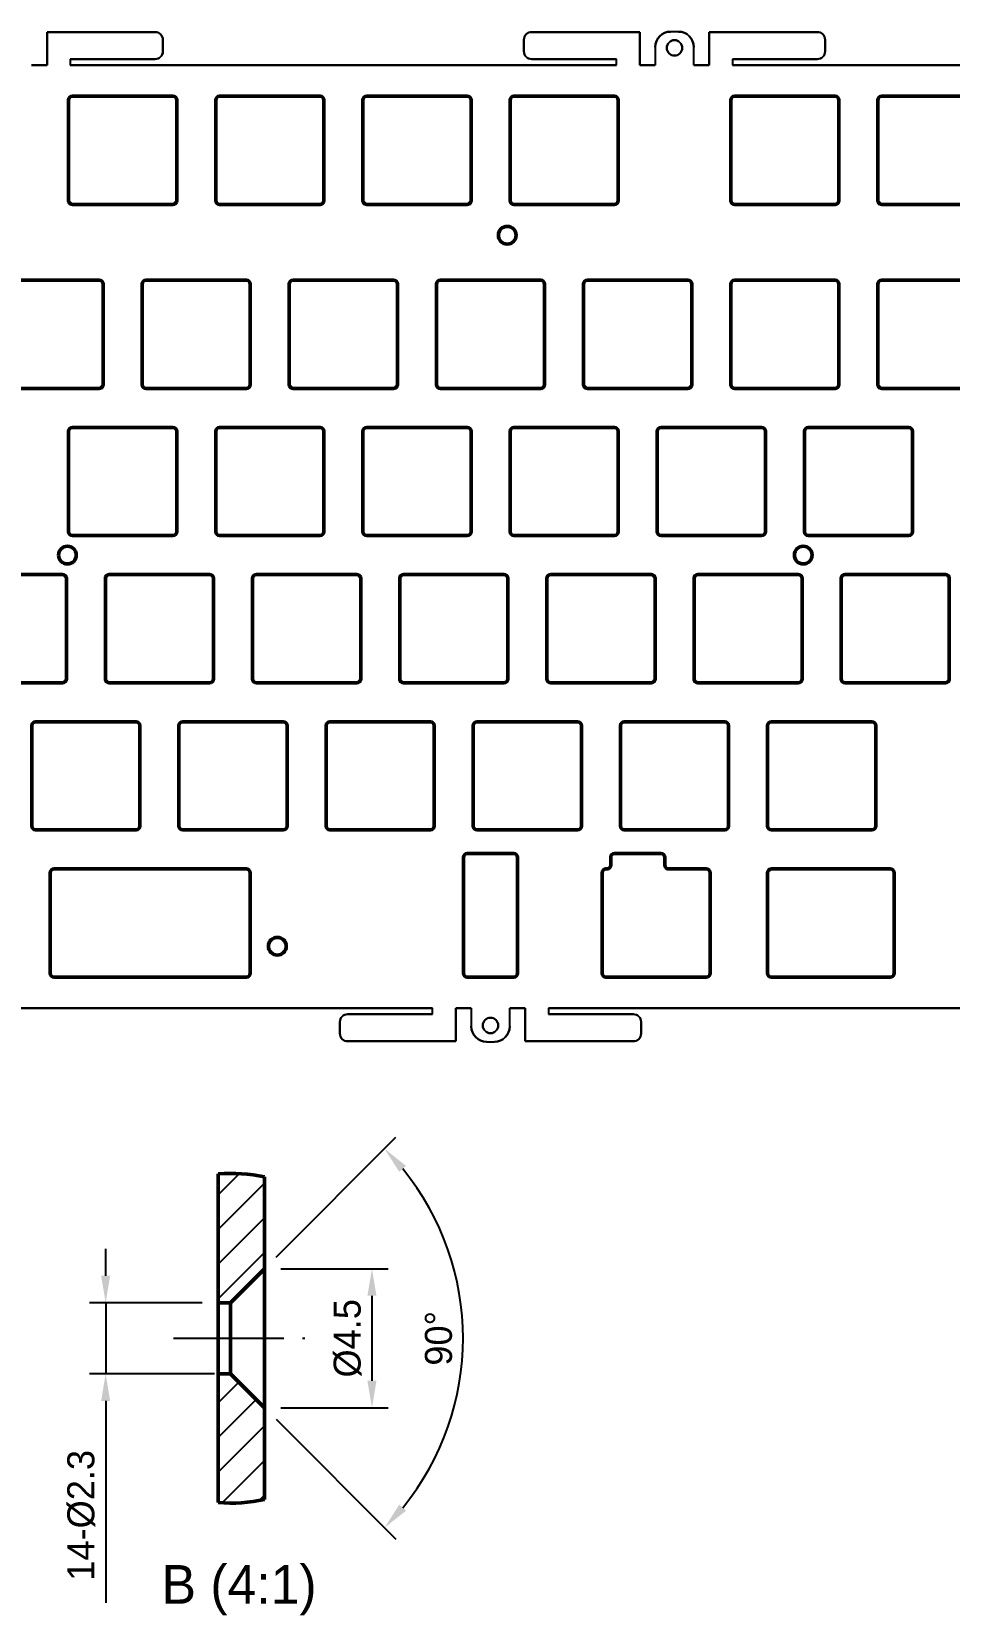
# Model space of a CAD drawing. Header units: centimetres. Extents: x -54 to 349, y -91 to 131.
# Drawn here: x 121.6 to 240.4, y -91.1 to 113.9 of the extents above; entities that cross this region are included whole.
import ezdxf

# ---------------------------------------------------------------- set-up
doc = ezdxf.new("R2010")
doc.units = ezdxf.units.CM
doc.header["$MEASUREMENT"] = 0
doc.linetypes.add('CENTER2', pattern=[28.575, 19.05, -3.175, 3.175, -3.175])
for name, color, linetype, lineweight in [('FD_Dimensions', 7, 'Continuous', 25), ('Hatching', 7, 'Continuous', 25), ('Smart Centers', 7, 'CENTER2', 25), ('View Labels', 7, 'Continuous', 25), ('Visible', 7, 'Continuous', 50)]:
    doc.layers.add(name, color=color, linetype=linetype, lineweight=lineweight)
doc.dimstyles.new('Dim-ISO-25', dxfattribs={"dimtxt": 3.5, "dimasz": 3.5, "dimexe": 2.1, "dimexo": 2.1, "dimgap": 1.4, "dimtad": 1, "dimdsep": 46, "dimtxsty": 'Standard', "dimcen": 0, "dimazin": 2, "dimtp": 0.1, "dimtm": 0.1, "dimtfac": 0.714286, "dimtmove": 0, "dimatfit": 3, "dimfxl": 1, "dimarcsym": 0})

# ---------------------------------------------------------------- blocks, each defined once
blk = doc.blocks.new('*U1')
at = {"layer": 'Smart Centers', "color": 0, "ltscale": 0.75, "transparency": 16777216}
blk.add_line((-9.58, 0), (7.43, 0), dxfattribs=at)
blk = doc.blocks.new('*D5')
at = {"layer": 'Defpoints', "color": 0, "transparency": 16777216}
for p in [(151.75, -46.2), (147.35, -50.6), (147.35, -59.8), (151.75, -64.2), (176.25, -64.17)]:
    blk.add_point(p, dxfattribs=at)
at = {"layer": 'FD_Dimensions', "color": 0, "lineweight": -2, "transparency": 16777216}
for p, q in [((153.23, -44.71), (168.76, -29.18)), ((153.23, -65.68), (168.76, -81.21))]:
    blk.add_line(p, q, dxfattribs=at)
blk.add_arc((142.75, -55.2), 34.69, 320.784, 39.216, dxfattribs=at)
at = {"layer": 'FD_Dimensions', "color": 0, "transparency": 16777216}
for points in [[(169.19, -33.66), (170.05, -32.88), (167.27, -30.67)], [(170.05, -77.52), (169.19, -76.73), (167.27, -79.72)]]:
    blk.add_solid(points, dxfattribs=at)
at = {"layer": 'FD_Dimensions', "color": 0, "transparency": 16777216, "insert": (174.28, -55.2), "char_height": 3.5, "attachment_point": 5, "rotation": 90}
blk.add_mtext('90°', dxfattribs=at)
blk = doc.blocks.new('*D6')
at = {"layer": 'Defpoints', "color": 0, "transparency": 16777216}
for p in [(145.75, -50.6), (131.18, -59.8), (147.35, -59.8)]:
    blk.add_point(p, dxfattribs=at)
at = {"layer": 'FD_Dimensions', "color": 0, "lineweight": -2, "transparency": 16777216}
for p, q in [((131.18, -47.1), (131.18, -43.6)), ((143.65, -50.6), (129.08, -50.6)), ((131.18, -50.6), (131.18, -59.8)), ((145.25, -59.8), (129.08, -59.8)), ((131.18, -63.3), (131.18, -89.43))]:
    blk.add_line(p, q, dxfattribs=at)
at = {"layer": 'FD_Dimensions', "color": 0, "transparency": 16777216}
for points in [[(130.59, -47.1), (131.76, -47.1), (131.18, -50.6)], [(130.59, -63.3), (131.76, -63.3), (131.18, -59.8)]]:
    blk.add_solid(points, dxfattribs=at)
at = {"layer": 'FD_Dimensions', "color": 0, "transparency": 16777216, "insert": (128.03, -78.11), "char_height": 3.5, "attachment_point": 5, "rotation": 90}
blk.add_mtext('14-%%C2.3', dxfattribs=at)
blk = doc.blocks.new('*D7')
at = {"layer": 'Defpoints', "color": 0, "transparency": 16777216}
for p in [(151.75, -46.2), (151.75, -64.2), (165.65, -64.2)]:
    blk.add_point(p, dxfattribs=at)
at = {"layer": 'FD_Dimensions', "color": 0, "lineweight": -2, "transparency": 16777216}
for p, q in [((153.85, -46.2), (167.75, -46.2)), ((165.65, -49.7), (165.65, -60.7)), ((153.85, -64.2), (167.75, -64.2))]:
    blk.add_line(p, q, dxfattribs=at)
at = {"layer": 'FD_Dimensions', "color": 0, "transparency": 16777216}
for points in [[(165.06, -49.7), (166.23, -49.7), (165.65, -46.2)], [(165.06, -60.7), (166.23, -60.7), (165.65, -64.2)]]:
    blk.add_solid(points, dxfattribs=at)
at = {"layer": 'FD_Dimensions', "color": 0, "transparency": 16777216, "insert": (162.5, -55.2), "char_height": 3.5, "attachment_point": 5, "rotation": 90}
blk.add_mtext('%%C4.5', dxfattribs=at)

msp = doc.modelspace()

# ---------------------------------------------------------------- hatches: boundary and pattern name
at = {"layer": 'Hatching'}
h = msp.add_hatch(dxfattribs=at)
h.set_pattern_fill('ANSI31', color=256, style=0)
h.set_pattern_definition([(45, (-97.881, -118.6036), (-2.245064, 2.245064), [])])
edge = h.paths.add_edge_path(flags=0)
edge.add_ellipse((147.348, -55.196), major_axis=(1.6, -21.271), ratio=1, start_angle=163.7944, end_angle=180)
edge.add_line((145.748, -33.925), (145.748, -50.596))
edge.add_line((145.748, -50.596), (147.348, -50.596))
edge.add_line((147.348, -50.596), (151.748, -46.196))
edge.add_line((151.748, -46.196), (151.748, -34.324))
edge = h.paths.add_edge_path(flags=0)
edge.add_ellipse((147.348, -55.196), major_axis=(-4.4, 20.872), ratio=1, start_angle=163.7944, end_angle=180)
edge.add_line((151.748, -76.069), (151.748, -64.196))
edge.add_line((151.748, -64.196), (147.348, -59.796))
edge.add_line((147.348, -59.796), (145.748, -59.796))
edge.add_line((145.748, -59.796), (145.748, -76.467))

# ---------------------------------------------------------------- linework, layer by layer
at = {"extrusion": (-1.2583e-16, -1.45717e-15, -1)}
for p, q in [((123.588, 109.551, -12.93), (123.588, 113.851, -12.93)), ((123.588, 113.851, -12.93), (137.588, 113.851, -12.93)), ((138.588, 112.851, -12.93), (138.588, 111.351, -12.93)), ((185.313, 111.351, -12.93), (185.313, 112.851, -12.93)), ((186.313, 113.851, -12.93), (200.313, 113.851, -12.93)), ((200.313, 113.851, -12.93), (200.313, 109.551, -12.93)), ((205.313, 113.901, -12.93), (204.313, 113.901, -12.93)), ((209.313, 109.551, -12.93), (209.313, 113.851, -12.93)), ((209.313, 113.851, -12.93), (223.313, 113.851, -12.93)), ((224.313, 112.851, -12.93), (224.313, 111.351, -12.93)), ((202.313, 111.901, -12.93), (202.313, 109.551, -12.93)), ((207.313, 109.551, -12.93), (207.313, 111.901, -12.93)), ((123.588, 109.551, -12.93), (121.588, 109.551, -12.93)), ((137.588, 110.351, -12.93), (126.588, 110.351, -12.93)), ((126.588, 110.351, -12.93), (126.588, 109.551, -12.93)), ((197.313, 109.551, -12.93), (126.588, 109.551, -12.93)), ((197.313, 110.351, -12.93), (186.313, 110.351, -12.93)), ((197.313, 109.551, -12.93), (197.313, 110.351, -12.93)), ((202.313, 109.551, -12.93), (200.313, 109.551, -12.93)), ((209.313, 109.551, -12.93), (207.313, 109.551, -12.93)), ((223.313, 110.351, -12.93), (212.313, 110.351, -12.93)), ((212.313, 110.351, -12.93), (212.313, 109.551, -12.93)), ((311.613, 109.551, -12.93), (212.313, 109.551, -12.93)), ((173.494, -12.462, -12.93), (93.25, -12.462, -12.93)), ((161.494, -15.762, -12.93), (161.494, -14.262, -12.93)), ((162.494, -13.262, -12.93), (173.494, -13.262, -12.93)), ((173.494, -13.262, -12.93), (173.494, -12.462, -12.93)), ((176.494, -12.462, -12.93), (178.494, -12.462, -12.93)), ((176.494, -12.462, -12.93), (176.494, -16.762, -12.93)), ((178.494, -12.462, -12.93), (178.494, -14.812, -12.93)), ((183.494, -12.462, -12.93), (185.494, -12.462, -12.93)), ((183.494, -14.812, -12.93), (183.494, -12.462, -12.93)), ((185.494, -16.762, -12.93), (185.494, -12.462, -12.93)), ((188.494, -12.462, -12.93), (253.272, -12.462, -12.93)), ((188.494, -12.462, -12.93), (188.494, -13.262, -12.93)), ((188.494, -13.262, -12.93), (199.494, -13.262, -12.93)), ((200.494, -14.262, -12.93), (200.494, -15.762, -12.93)), ((176.494, -16.762, -12.93), (162.494, -16.762, -12.93)), ((180.494, -16.812, -12.93), (181.494, -16.812, -12.93)), ((199.494, -16.762, -12.93), (185.494, -16.762, -12.93))]:
    msp.add_line(p, q, dxfattribs=at)
at = {"extrusion": (-1.17315e-16, 1, -1.45717e-15)}
for p, q in [((123.588, 113.851, -12.93), (137.588, 113.851, -12.93)), ((123.588, 113.851, -11.43), (123.588, 113.851, -12.93)), ((137.588, 113.851, -11.43), (123.588, 113.851, -11.43)), ((137.588, 113.851, -12.93), (137.588, 113.851, -11.43)), ((209.313, 113.851, -12.93), (223.313, 113.851, -12.93)), ((209.313, 113.851, -11.43), (209.313, 113.851, -12.93)), ((223.313, 113.851, -11.43), (209.313, 113.851, -11.43)), ((223.313, 113.851, -12.93), (223.313, 113.851, -11.43))]:
    msp.add_line(p, q, dxfattribs=at)
at = {"extrusion": (-1, -1.17315e-16, -1.56612e-14)}
for p, q in [((123.588, 109.551, -12.93), (123.588, 113.851, -12.93)), ((123.588, 113.851, -11.43), (123.588, 109.551, -11.43)), ((123.588, 113.851, -11.43), (123.588, 113.851, -12.93)), ((185.313, 111.351, -12.93), (185.313, 112.851, -12.93)), ((185.313, 112.851, -11.43), (185.313, 111.351, -11.43)), ((185.313, 112.851, -12.93), (185.313, 112.851, -11.43)), ((209.313, 109.551, -12.93), (209.313, 113.851, -12.93)), ((209.313, 113.851, -11.43), (209.313, 109.551, -11.43)), ((209.313, 113.851, -11.43), (209.313, 113.851, -12.93)), ((185.313, 111.351, -11.43), (185.313, 111.351, -12.93)), ((123.588, 109.551, -11.43), (123.588, 109.551, -12.93)), ((209.313, 109.551, -11.43), (209.313, 109.551, -12.93))]:
    msp.add_line(p, q, dxfattribs=at)
for p, q in [((137.588, 113.851, -11.43), (123.588, 113.851, -11.43)), ((123.588, 113.851, -11.43), (123.588, 109.551, -11.43)), ((137.588, 113.851, -12.93), (137.588, 113.851, -11.43)), ((138.588, 112.851, -11.43), (138.588, 112.851, -12.93)), ((138.588, 111.351, -11.43), (138.588, 112.851, -11.43)), ((185.313, 112.851, -12.93), (185.313, 112.851, -11.43)), ((185.313, 112.851, -11.43), (185.313, 111.351, -11.43)), ((186.313, 113.851, -11.43), (186.313, 113.851, -12.93)), ((200.313, 113.851, -11.43), (186.313, 113.851, -11.43)), ((200.313, 109.551, -11.43), (200.313, 113.851, -11.43)), ((204.313, 113.901, -11.43), (204.313, 113.901, -12.93)), ((205.313, 113.901, -11.43), (204.313, 113.901, -11.43)), ((205.313, 113.901, -12.93), (205.313, 113.901, -11.43)), ((223.313, 113.851, -11.43), (209.313, 113.851, -11.43)), ((209.313, 113.851, -11.43), (209.313, 109.551, -11.43)), ((223.313, 113.851, -12.93), (223.313, 113.851, -11.43)), ((224.313, 112.851, -11.43), (224.313, 112.851, -12.93)), ((224.313, 111.351, -11.43), (224.313, 112.851, -11.43)), ((138.588, 111.351, -12.93), (138.588, 111.351, -11.43)), ((185.313, 111.351, -11.43), (185.313, 111.351, -12.93)), ((202.313, 111.901, -12.93), (202.313, 111.901, -11.43)), ((202.313, 111.901, -11.43), (202.313, 109.551, -11.43)), ((207.313, 111.901, -11.43), (207.313, 111.901, -12.93)), ((207.313, 109.551, -11.43), (207.313, 111.901, -11.43)), ((224.313, 111.351, -12.93), (224.313, 111.351, -11.43)), ((121.588, 109.551, -11.43), (123.588, 109.551, -11.43)), ((126.588, 110.351, -11.43), (126.588, 109.551, -11.43)), ((126.588, 110.351, -11.43), (137.588, 110.351, -11.43)), ((126.588, 109.551, -11.43), (197.313, 109.551, -11.43)), ((137.588, 110.351, -11.43), (137.588, 110.351, -12.93)), ((186.313, 110.351, -12.93), (186.313, 110.351, -11.43)), ((186.313, 110.351, -11.43), (197.313, 110.351, -11.43)), ((197.313, 109.551, -11.43), (197.313, 110.351, -11.43)), ((200.313, 109.551, -11.43), (202.313, 109.551, -11.43)), ((207.313, 109.551, -11.43), (209.313, 109.551, -11.43)), ((212.313, 110.351, -11.43), (212.313, 109.551, -11.43)), ((212.313, 110.351, -11.43), (223.313, 110.351, -11.43)), ((212.313, 109.551, -11.43), (311.613, 109.551, -11.43)), ((223.313, 110.351, -11.43), (223.313, 110.351, -12.93)), ((93.25, -12.462, -11.43), (173.494, -12.462, -11.43)), ((161.494, -14.262, -12.93), (161.494, -14.262, -11.43)), ((161.494, -14.262, -11.43), (161.494, -15.762, -11.43)), ((162.494, -13.262, -11.43), (162.494, -13.262, -12.93)), ((173.494, -13.262, -11.43), (162.494, -13.262, -11.43)), ((173.494, -13.262, -11.43), (173.494, -12.462, -11.43)), ((176.494, -16.762, -11.43), (176.494, -12.462, -11.43)), ((178.494, -12.462, -11.43), (176.494, -12.462, -11.43)), ((178.494, -12.462, -11.43), (178.494, -14.812, -11.43)), ((183.494, -14.812, -11.43), (183.494, -12.462, -11.43)), ((185.494, -12.462, -11.43), (183.494, -12.462, -11.43)), ((185.494, -12.462, -11.43), (185.494, -16.762, -11.43)), ((188.494, -12.462, -11.43), (188.494, -13.262, -11.43)), ((253.272, -12.462, -11.43), (188.494, -12.462, -11.43)), ((199.494, -13.262, -11.43), (188.494, -13.262, -11.43)), ((199.494, -13.262, -12.93), (199.494, -13.262, -11.43)), ((200.494, -14.262, -11.43), (200.494, -14.262, -12.93)), ((200.494, -15.762, -11.43), (200.494, -14.262, -11.43)), ((161.494, -15.762, -11.43), (161.494, -15.762, -12.93)), ((178.494, -14.812, -11.43), (178.494, -14.812, -12.93)), ((183.494, -14.812, -12.93), (183.494, -14.812, -11.43)), ((200.494, -15.762, -12.93), (200.494, -15.762, -11.43)), ((162.494, -16.762, -12.93), (162.494, -16.762, -11.43)), ((162.494, -16.762, -11.43), (176.494, -16.762, -11.43)), ((180.494, -16.812, -12.93), (180.494, -16.812, -11.43)), ((180.494, -16.812, -11.43), (181.494, -16.812, -11.43)), ((181.494, -16.812, -11.43), (181.494, -16.812, -12.93)), ((185.494, -16.762, -11.43), (199.494, -16.762, -11.43)), ((199.494, -16.762, -11.43), (199.494, -16.762, -12.93))]:
    msp.add_line(p, q)
at = {"extrusion": (1, 1.17315e-16, 1.56612e-14)}
for p, q in [((138.588, 112.851, -12.93), (138.588, 111.351, -12.93)), ((138.588, 112.851, -11.43), (138.588, 112.851, -12.93)), ((138.588, 111.351, -11.43), (138.588, 112.851, -11.43)), ((200.313, 113.851, -12.93), (200.313, 109.551, -12.93)), ((200.313, 113.851, -11.43), (200.313, 113.851, -12.93)), ((200.313, 109.551, -11.43), (200.313, 113.851, -11.43)), ((224.313, 112.851, -12.93), (224.313, 111.351, -12.93)), ((224.313, 112.851, -11.43), (224.313, 112.851, -12.93)), ((224.313, 111.351, -11.43), (224.313, 112.851, -11.43)), ((138.588, 111.351, -12.93), (138.588, 111.351, -11.43)), ((224.313, 111.351, -12.93), (224.313, 111.351, -11.43)), ((200.313, 109.551, -12.93), (200.313, 109.551, -11.43))]:
    msp.add_line(p, q, dxfattribs=at)
at = {"extrusion": (2.04752e-15, 1, -1.45717e-15)}
for p, q in [((186.313, 113.851, -12.93), (200.313, 113.851, -12.93)), ((186.313, 113.851, -11.43), (186.313, 113.851, -12.93)), ((200.313, 113.851, -11.43), (186.313, 113.851, -11.43)), ((200.313, 113.851, -11.43), (200.313, 113.851, -12.93))]:
    msp.add_line(p, q, dxfattribs=at)
at = {"extrusion": (5.1497e-18, 1, -2.45637e-15)}
for p, q in [((204.313, 113.901, -11.43), (204.313, 113.901, -12.93)), ((205.313, 113.901, -11.43), (204.313, 113.901, -11.43)), ((205.313, 113.901, -12.93), (204.313, 113.901, -12.93)), ((205.313, 113.901, -12.93), (205.313, 113.901, -11.43))]:
    msp.add_line(p, q, dxfattribs=at)
at = {"extrusion": (-1, 5.1497e-18, 1.2583e-16)}
for p, q in [((202.313, 111.901, -11.43), (202.313, 109.551, -11.43)), ((202.313, 111.901, -12.93), (202.313, 111.901, -11.43)), ((202.313, 111.901, -12.93), (202.313, 109.551, -12.93)), ((202.313, 109.551, -11.43), (202.313, 109.551, -12.93)), ((178.494, -12.462, -12.93), (178.494, -12.462, -11.43)), ((178.494, -12.462, -12.93), (178.494, -14.812, -12.93)), ((178.494, -12.462, -11.43), (178.494, -14.812, -11.43)), ((178.494, -14.812, -11.43), (178.494, -14.812, -12.93))]:
    msp.add_line(p, q, dxfattribs=at)
at = {"extrusion": (1, -5.1497e-18, -1.2583e-16)}
for p, q in [((207.313, 109.551, -12.93), (207.313, 111.901, -12.93)), ((207.313, 111.901, -11.43), (207.313, 111.901, -12.93)), ((207.313, 109.551, -11.43), (207.313, 111.901, -11.43)), ((207.313, 109.551, -12.93), (207.313, 109.551, -11.43)), ((183.494, -12.462, -11.43), (183.494, -12.462, -12.93)), ((183.494, -14.812, -11.43), (183.494, -12.462, -11.43)), ((183.494, -14.812, -12.93), (183.494, -12.462, -12.93)), ((183.494, -14.812, -12.93), (183.494, -14.812, -11.43))]:
    msp.add_line(p, q, dxfattribs=at)
at = {"extrusion": (5.1497e-18, 1, -1.45717e-15)}
for p, q in [((123.588, 109.551, -12.93), (121.588, 109.551, -12.93)), ((121.588, 109.551, -11.43), (123.588, 109.551, -11.43)), ((123.588, 109.551, -11.43), (123.588, 109.551, -12.93)), ((126.588, 109.551, -12.93), (126.588, 109.551, -11.43)), ((126.588, 109.551, -11.43), (197.313, 109.551, -11.43)), ((197.313, 109.551, -12.93), (126.588, 109.551, -12.93)), ((197.313, 109.551, -11.43), (197.313, 109.551, -12.93)), ((202.313, 109.551, -12.93), (200.313, 109.551, -12.93)), ((200.313, 109.551, -12.93), (200.313, 109.551, -11.43)), ((200.313, 109.551, -11.43), (202.313, 109.551, -11.43)), ((202.313, 109.551, -11.43), (202.313, 109.551, -12.93)), ((207.313, 109.551, -12.93), (207.313, 109.551, -11.43)), ((207.313, 109.551, -11.43), (209.313, 109.551, -11.43)), ((209.313, 109.551, -12.93), (207.313, 109.551, -12.93)), ((209.313, 109.551, -11.43), (209.313, 109.551, -12.93)), ((311.613, 109.551, -12.93), (212.313, 109.551, -12.93)), ((212.313, 109.551, -12.93), (212.313, 109.551, -11.43)), ((212.313, 109.551, -11.43), (311.613, 109.551, -11.43))]:
    msp.add_line(p, q, dxfattribs=at)
at = {"extrusion": (1, -2.04752e-15, 1.75053e-14)}
for p, q in [((126.588, 110.351, -12.93), (126.588, 109.551, -12.93)), ((126.588, 110.351, -11.43), (126.588, 110.351, -12.93)), ((126.588, 110.351, -11.43), (126.588, 109.551, -11.43)), ((126.588, 109.551, -12.93), (126.588, 109.551, -11.43)), ((212.313, 110.351, -12.93), (212.313, 109.551, -12.93)), ((212.313, 110.351, -11.43), (212.313, 110.351, -12.93)), ((212.313, 110.351, -11.43), (212.313, 109.551, -11.43)), ((212.313, 109.551, -12.93), (212.313, 109.551, -11.43))]:
    msp.add_line(p, q, dxfattribs=at)
at = {"extrusion": (1.17315e-16, -1, 1.45717e-15)}
for p, q in [((137.588, 110.351, -12.93), (126.588, 110.351, -12.93)), ((126.588, 110.351, -11.43), (137.588, 110.351, -11.43)), ((126.588, 110.351, -11.43), (126.588, 110.351, -12.93)), ((137.588, 110.351, -11.43), (137.588, 110.351, -12.93)), ((197.313, 110.351, -12.93), (186.313, 110.351, -12.93)), ((186.313, 110.351, -11.43), (197.313, 110.351, -11.43)), ((186.313, 110.351, -12.93), (186.313, 110.351, -11.43)), ((197.313, 110.351, -11.43), (197.313, 110.351, -12.93)), ((223.313, 110.351, -12.93), (212.313, 110.351, -12.93)), ((212.313, 110.351, -11.43), (223.313, 110.351, -11.43)), ((212.313, 110.351, -11.43), (212.313, 110.351, -12.93)), ((223.313, 110.351, -11.43), (223.313, 110.351, -12.93))]:
    msp.add_line(p, q, dxfattribs=at)
at = {"extrusion": (-1, 2.04752e-15, -1.75053e-14)}
for p, q in [((197.313, 109.551, -12.93), (197.313, 110.351, -12.93)), ((197.313, 109.551, -11.43), (197.313, 110.351, -11.43)), ((197.313, 110.351, -11.43), (197.313, 110.351, -12.93)), ((197.313, 109.551, -11.43), (197.313, 109.551, -12.93))]:
    msp.add_line(p, q, dxfattribs=at)
at = {"extrusion": (-5.1497e-18, -1, 1.45717e-15)}
for p, q in [((93.25, -12.462, -11.43), (173.494, -12.462, -11.43)), ((173.494, -12.462, -12.93), (93.25, -12.462, -12.93)), ((173.494, -12.462, -12.93), (173.494, -12.462, -11.43))]:
    msp.add_line(p, q, dxfattribs=at)
at = {"extrusion": (-1, 5.14966e-18, 1.59129e-14)}
for p, q in [((161.494, -15.762, -12.93), (161.494, -14.262, -12.93)), ((161.494, -14.262, -11.43), (161.494, -15.762, -11.43)), ((161.494, -14.262, -12.93), (161.494, -14.262, -11.43)), ((185.494, -16.762, -12.93), (185.494, -12.462, -12.93)), ((185.494, -12.462, -11.43), (185.494, -16.762, -11.43)), ((185.494, -12.462, -12.93), (185.494, -12.462, -11.43)), ((161.494, -15.762, -11.43), (161.494, -15.762, -12.93)), ((185.494, -16.762, -11.43), (185.494, -16.762, -12.93))]:
    msp.add_line(p, q, dxfattribs=at)
at = {"extrusion": (5.14966e-18, 1, -1.45717e-15)}
for p, q in [((162.494, -13.262, -12.93), (173.494, -13.262, -12.93)), ((162.494, -13.262, -11.43), (162.494, -13.262, -12.93)), ((173.494, -13.262, -11.43), (162.494, -13.262, -11.43)), ((173.494, -13.262, -11.43), (173.494, -13.262, -12.93)), ((188.494, -13.262, -12.93), (199.494, -13.262, -12.93)), ((188.494, -13.262, -12.93), (188.494, -13.262, -11.43)), ((199.494, -13.262, -11.43), (188.494, -13.262, -11.43)), ((199.494, -13.262, -12.93), (199.494, -13.262, -11.43))]:
    msp.add_line(p, q, dxfattribs=at)
at = {"extrusion": (-1, 2.16998e-15, 1.7757e-14)}
for p, q in [((173.494, -12.462, -12.93), (173.494, -12.462, -11.43)), ((173.494, -13.262, -12.93), (173.494, -12.462, -12.93)), ((173.494, -13.262, -11.43), (173.494, -12.462, -11.43)), ((173.494, -13.262, -11.43), (173.494, -13.262, -12.93))]:
    msp.add_line(p, q, dxfattribs=at)
at = {"extrusion": (1, -5.14966e-18, -1.59129e-14)}
for p, q in [((176.494, -12.462, -11.43), (176.494, -12.462, -12.93)), ((176.494, -16.762, -11.43), (176.494, -12.462, -11.43)), ((176.494, -12.462, -12.93), (176.494, -16.762, -12.93)), ((200.494, -14.262, -12.93), (200.494, -15.762, -12.93)), ((200.494, -14.262, -11.43), (200.494, -14.262, -12.93)), ((200.494, -15.762, -11.43), (200.494, -14.262, -11.43)), ((200.494, -15.762, -12.93), (200.494, -15.762, -11.43)), ((176.494, -16.762, -11.43), (176.494, -16.762, -12.93))]:
    msp.add_line(p, q, dxfattribs=at)
at = {"extrusion": (-5.94134e-18, -1, 1.45717e-15)}
for p, q in [((178.494, -12.462, -11.43), (176.494, -12.462, -11.43)), ((176.494, -12.462, -11.43), (176.494, -12.462, -12.93)), ((176.494, -12.462, -12.93), (178.494, -12.462, -12.93)), ((178.494, -12.462, -12.93), (178.494, -12.462, -11.43)), ((183.494, -12.462, -11.43), (183.494, -12.462, -12.93)), ((183.494, -12.462, -12.93), (185.494, -12.462, -12.93)), ((185.494, -12.462, -11.43), (183.494, -12.462, -11.43)), ((185.494, -12.462, -12.93), (185.494, -12.462, -11.43)), ((188.494, -12.462, -11.43), (188.494, -12.462, -12.93)), ((188.494, -12.462, -12.93), (253.272, -12.462, -12.93)), ((253.272, -12.462, -11.43), (188.494, -12.462, -11.43))]:
    msp.add_line(p, q, dxfattribs=at)
at = {"extrusion": (1, -2.16998e-15, -1.7757e-14)}
for p, q in [((188.494, -12.462, -12.93), (188.494, -13.262, -12.93)), ((188.494, -12.462, -11.43), (188.494, -12.462, -12.93)), ((188.494, -12.462, -11.43), (188.494, -13.262, -11.43)), ((188.494, -13.262, -12.93), (188.494, -13.262, -11.43))]:
    msp.add_line(p, q, dxfattribs=at)
at = {"extrusion": (-5.14966e-18, -1, 1.45717e-15)}
for p, q in [((176.494, -16.762, -12.93), (162.494, -16.762, -12.93)), ((162.494, -16.762, -11.43), (176.494, -16.762, -11.43)), ((162.494, -16.762, -12.93), (162.494, -16.762, -11.43)), ((176.494, -16.762, -11.43), (176.494, -16.762, -12.93)), ((199.494, -16.762, -12.93), (185.494, -16.762, -12.93)), ((185.494, -16.762, -11.43), (199.494, -16.762, -11.43)), ((185.494, -16.762, -11.43), (185.494, -16.762, -12.93)), ((199.494, -16.762, -11.43), (199.494, -16.762, -12.93))]:
    msp.add_line(p, q, dxfattribs=at)
at = {"extrusion": (-5.1497e-18, -1, 2.45637e-15)}
for p, q in [((180.494, -16.812, -11.43), (181.494, -16.812, -11.43)), ((180.494, -16.812, -12.93), (180.494, -16.812, -11.43)), ((180.494, -16.812, -12.93), (181.494, -16.812, -12.93)), ((181.494, -16.812, -11.43), (181.494, -16.812, -12.93))]:
    msp.add_line(p, q, dxfattribs=at)
at = {"extrusion": (-1.2583e-16, -1.45717e-15, -1)}
for centre in [(-204.813, 111.801, 12.93), (-204.813, 111.801, 11.43), (-204.813, 111.801, 12.93), (-180.994, -14.712, 12.93), (-180.994, -14.712, 11.43), (-180.994, -14.712, 12.93)]:
    msp.add_circle(centre, 1, dxfattribs=at)
for centre in [(204.813, 111.801, -11.43), (180.994, -14.712, -11.43)]:
    msp.add_circle(centre, 1)
for centre, radius, start, end in [((-137.588, 112.851, 12.93), 1, 90, 180), ((-137.588, 112.851, 12.93), 1, 90, 180), ((-186.313, 112.851, 12.93), 1, 0, 90), ((-186.313, 112.851, 12.93), 1, 0, 90), ((-204.313, 111.901, 12.93), 2, 0, 90), ((-204.313, 111.901, 11.43), 2, 0, 90), ((-205.313, 111.901, 12.93), 2, 90, 180), ((-205.313, 111.901, 11.43), 2, 90, 180), ((-223.313, 112.851, 12.93), 1, 90, 180), ((-223.313, 112.851, 12.93), 1, 90, 180), ((-137.588, 111.351, 12.93), 1, 180, 270), ((-137.588, 111.351, 12.93), 1, 180, 270), ((-186.313, 111.351, 12.93), 1, 270, 0), ((-186.313, 111.351, 12.93), 1, 270, 0), ((-223.313, 111.351, 12.93), 1, 180, 270), ((-223.313, 111.351, 12.93), 1, 180, 270), ((-162.494, -14.262, 12.93), 1, 0, 90), ((-162.494, -14.262, 12.93), 1, 0, 90), ((-199.494, -14.262, 12.93), 1, 90, 180), ((-199.494, -14.262, 12.93), 1, 90, 180), ((-162.494, -15.762, 12.93), 1, 270, 0), ((-162.494, -15.762, 12.93), 1, 270, 0), ((-162.494, -15.762, 11.43), 1, 270, 0), ((-180.494, -14.812, 12.93), 2, 270, 0), ((-180.494, -14.812, 11.43), 2, 270, 0), ((-181.494, -14.812, 12.93), 2, 180, 270), ((-181.494, -14.812, 11.43), 2, 180, 270), ((-199.494, -15.762, 12.93), 1, 180, 270), ((-199.494, -15.762, 12.93), 1, 180, 270), ((-199.494, -15.762, 11.43), 1, 180, 270)]:
    msp.add_arc(centre, radius, start, end, dxfattribs=at)
at = {"extrusion": (1.56612e-14, -1.45717e-15, -1)}
for centre, start, end in [((-137.588, 112.851, 11.43), 90, 180), ((-223.313, 112.851, 11.43), 90, 180), ((-137.588, 111.351, 11.43), 180, 270), ((-223.313, 111.351, 11.43), 180, 270)]:
    msp.add_arc(centre, 1, start, end, dxfattribs=at)
for centre, radius, start, end in [((137.588, 112.851, -11.43), 1, 0, 90), ((186.313, 112.851, -11.43), 1, 90, 180), ((204.313, 111.901, -12.93), 2, 90, 180), ((204.313, 111.901, -11.43), 2, 90, 180), ((205.313, 111.901, -12.93), 2, 0, 90), ((205.313, 111.901, -11.43), 2, 0, 90), ((223.313, 112.851, -11.43), 1, 0, 90), ((137.588, 111.351, -11.43), 1, 270, 0), ((186.313, 111.351, -11.43), 1, 180, 270), ((223.313, 111.351, -11.43), 1, 270, 0), ((162.494, -14.262, -11.43), 1, 90, 180), ((199.494, -14.262, -11.43), 1, 360, 90), ((162.494, -15.762, -11.43), 1, 180, 270), ((180.494, -14.812, -12.93), 2, 180, 270), ((180.494, -14.812, -11.43), 2, 180, 270), ((181.494, -14.812, -12.93), 2, 270, 0), ((181.494, -14.812, -11.43), 2, 270, 0), ((199.494, -15.762, -11.43), 1, 270, 0)]:
    msp.add_arc(centre, radius, start, end)
at = {"extrusion": (1.75053e-14, -1.45717e-15, -1)}
for centre, start, end in [((-186.313, 112.851, 11.43), 0, 90), ((-186.313, 111.351, 11.43), 270, 0)]:
    msp.add_arc(centre, 1, start, end, dxfattribs=at)
at = {"extrusion": (-1.59129e-14, -1.45717e-15, -1)}
for centre, start, end in [((-162.494, -14.262, 11.43), 0, 90), ((-199.494, -14.262, 11.43), 90, 180)]:
    msp.add_arc(centre, 1, start, end, dxfattribs=at)
at = {"layer": 'Visible'}
for p, q in [((126.375, 92.051, -11.43), (126.375, 105.051, -11.43)), ((126.875, 105.551, -11.43), (139.875, 105.551, -11.43)), ((140.375, 105.051, -11.43), (140.375, 92.051, -11.43)), ((145.425, 92.051, -11.43), (145.425, 105.051, -11.43)), ((145.925, 105.551, -11.43), (158.925, 105.551, -11.43)), ((159.425, 105.051, -11.43), (159.425, 92.051, -11.43)), ((164.475, 92.051, -11.43), (164.475, 105.051, -11.43)), ((164.975, 105.551, -11.43), (177.975, 105.551, -11.43)), ((178.475, 105.051, -11.43), (178.475, 92.051, -11.43)), ((183.525, 92.051, -11.43), (183.525, 105.051, -11.43)), ((184.025, 105.551, -11.43), (197.025, 105.551, -11.43)), ((197.525, 105.051, -11.43), (197.525, 92.051, -11.43)), ((212.1, 92.051, -11.43), (212.1, 105.051, -11.43)), ((212.6, 105.551, -11.43), (225.6, 105.551, -11.43)), ((226.1, 105.051, -11.43), (226.1, 92.051, -11.43)), ((231.15, 92.051, -11.43), (231.15, 105.051, -11.43)), ((231.65, 105.551, -11.43), (244.65, 105.551, -11.43)), ((139.875, 91.551, -11.43), (126.875, 91.551, -11.43)), ((158.925, 91.551, -11.43), (145.925, 91.551, -11.43)), ((177.975, 91.551, -11.43), (164.975, 91.551, -11.43)), ((197.025, 91.551, -11.43), (184.025, 91.551, -11.43)), ((225.6, 91.551, -11.43), (212.6, 91.551, -11.43)), ((244.65, 91.551, -11.43), (231.65, 91.551, -11.43)), ((117.35, 81.738, -11.43), (130.35, 81.738, -11.43)), ((130.85, 81.238, -11.43), (130.85, 68.238, -11.43)), ((135.9, 68.238, -11.43), (135.9, 81.238, -11.43)), ((136.4, 81.738, -11.43), (149.4, 81.738, -11.43)), ((149.9, 81.238, -11.43), (149.9, 68.238, -11.43)), ((154.95, 68.238, -11.43), (154.95, 81.238, -11.43)), ((155.45, 81.738, -11.43), (168.45, 81.738, -11.43)), ((168.95, 81.238, -11.43), (168.95, 68.238, -11.43)), ((174, 68.238, -11.43), (174, 81.238, -11.43)), ((174.5, 81.738, -11.43), (187.5, 81.738, -11.43)), ((188, 81.238, -11.43), (188, 68.238, -11.43)), ((193.05, 68.238, -11.43), (193.05, 81.238, -11.43)), ((193.55, 81.738, -11.43), (206.55, 81.738, -11.43)), ((207.05, 81.238, -11.43), (207.05, 68.238, -11.43)), ((212.1, 68.238, -11.43), (212.1, 81.238, -11.43)), ((212.6, 81.738, -11.43), (225.6, 81.738, -11.43)), ((226.1, 81.238, -11.43), (226.1, 68.238, -11.43)), ((231.15, 68.238, -11.43), (231.15, 81.238, -11.43)), ((231.65, 81.738, -11.43), (244.65, 81.738, -11.43)), ((130.35, 67.738, -11.43), (117.35, 67.738, -11.43)), ((149.4, 67.738, -11.43), (136.4, 67.738, -11.43)), ((168.45, 67.738, -11.43), (155.45, 67.738, -11.43)), ((187.5, 67.738, -11.43), (174.5, 67.738, -11.43)), ((206.55, 67.738, -11.43), (193.55, 67.738, -11.43)), ((225.6, 67.738, -11.43), (212.6, 67.738, -11.43)), ((244.65, 67.738, -11.43), (231.65, 67.738, -11.43)), ((126.375, 49.188, -11.43), (126.375, 62.188, -11.43)), ((126.875, 62.688, -11.43), (139.875, 62.688, -11.43)), ((140.375, 62.188, -11.43), (140.375, 49.188, -11.43)), ((145.425, 49.188, -11.43), (145.425, 62.188, -11.43)), ((145.925, 62.688, -11.43), (158.925, 62.688, -11.43)), ((159.425, 62.188, -11.43), (159.425, 49.188, -11.43)), ((164.475, 49.188, -11.43), (164.475, 62.188, -11.43)), ((164.975, 62.688, -11.43), (177.975, 62.688, -11.43)), ((178.475, 62.188, -11.43), (178.475, 49.188, -11.43)), ((183.525, 49.188, -11.43), (183.525, 62.188, -11.43)), ((184.025, 62.688, -11.43), (197.025, 62.688, -11.43)), ((197.525, 62.188, -11.43), (197.525, 49.188, -11.43)), ((202.575, 49.188, -11.43), (202.575, 62.188, -11.43)), ((203.075, 62.688, -11.43), (216.075, 62.688, -11.43)), ((216.575, 62.188, -11.43), (216.575, 49.188, -11.43)), ((221.625, 49.188, -11.43), (221.625, 62.188, -11.43)), ((222.125, 62.688, -11.43), (235.125, 62.688, -11.43)), ((235.625, 62.188, -11.43), (235.625, 49.188, -11.43)), ((139.875, 48.688, -11.43), (126.875, 48.688, -11.43)), ((158.925, 48.688, -11.43), (145.925, 48.688, -11.43)), ((177.975, 48.688, -11.43), (164.975, 48.688, -11.43)), ((197.025, 48.688, -11.43), (184.025, 48.688, -11.43)), ((216.075, 48.688, -11.43), (203.075, 48.688, -11.43)), ((235.125, 48.688, -11.43), (222.125, 48.688, -11.43)), ((112.588, 43.638, -11.43), (125.588, 43.638, -11.43)), ((126.088, 43.138, -11.43), (126.088, 30.138, -11.43)), ((131.137, 30.138, -11.43), (131.137, 43.138, -11.43)), ((131.637, 43.638, -11.43), (144.637, 43.638, -11.43)), ((145.137, 43.138, -11.43), (145.137, 30.138, -11.43)), ((150.188, 30.138, -11.43), (150.188, 43.138, -11.43)), ((150.688, 43.638, -11.43), (163.688, 43.638, -11.43)), ((164.188, 43.138, -11.43), (164.188, 30.138, -11.43)), ((169.238, 30.138, -11.43), (169.238, 43.138, -11.43)), ((169.738, 43.638, -11.43), (182.738, 43.638, -11.43)), ((183.238, 43.138, -11.43), (183.238, 30.138, -11.43)), ((188.288, 30.138, -11.43), (188.288, 43.138, -11.43)), ((188.788, 43.638, -11.43), (201.788, 43.638, -11.43)), ((202.288, 43.138, -11.43), (202.288, 30.138, -11.43)), ((207.338, 30.138, -11.43), (207.338, 43.138, -11.43)), ((207.838, 43.638, -11.43), (220.838, 43.638, -11.43)), ((221.338, 43.138, -11.43), (221.338, 30.138, -11.43)), ((226.387, 30.138, -11.43), (226.387, 43.138, -11.43)), ((226.887, 43.638, -11.43), (239.887, 43.638, -11.43)), ((240.387, 43.138, -11.43), (240.387, 30.138, -11.43)), ((125.588, 29.638, -11.43), (112.588, 29.638, -11.43)), ((144.637, 29.638, -11.43), (131.637, 29.638, -11.43)), ((163.688, 29.638, -11.43), (150.688, 29.638, -11.43)), ((182.738, 29.638, -11.43), (169.738, 29.638, -11.43)), ((201.788, 29.638, -11.43), (188.788, 29.638, -11.43)), ((220.838, 29.638, -11.43), (207.838, 29.638, -11.43)), ((239.887, 29.638, -11.43), (226.887, 29.638, -11.43)), ((121.613, 11.088, -11.43), (121.613, 24.088, -11.43)), ((122.113, 24.588, -11.43), (135.113, 24.588, -11.43)), ((135.613, 24.088, -11.43), (135.613, 11.088, -11.43)), ((140.663, 11.088, -11.43), (140.663, 24.088, -11.43)), ((141.163, 24.588, -11.43), (154.163, 24.588, -11.43)), ((154.663, 24.088, -11.43), (154.663, 11.088, -11.43)), ((159.713, 11.088, -11.43), (159.713, 24.088, -11.43)), ((160.213, 24.588, -11.43), (173.213, 24.588, -11.43)), ((173.713, 24.088, -11.43), (173.713, 11.088, -11.43)), ((178.762, 11.088, -11.43), (178.762, 24.088, -11.43)), ((179.262, 24.588, -11.43), (192.262, 24.588, -11.43)), ((192.762, 24.088, -11.43), (192.762, 11.088, -11.43)), ((197.813, 11.088, -11.43), (197.813, 24.088, -11.43)), ((198.313, 24.588, -11.43), (211.313, 24.588, -11.43)), ((211.813, 24.088, -11.43), (211.813, 11.088, -11.43)), ((216.863, 11.088, -11.43), (216.863, 24.088, -11.43)), ((217.363, 24.588, -11.43), (230.363, 24.588, -11.43)), ((230.863, 24.088, -11.43), (230.863, 11.088, -11.43)), ((135.113, 10.588, -11.43), (122.113, 10.588, -11.43)), ((154.163, 10.588, -11.43), (141.163, 10.588, -11.43)), ((173.213, 10.588, -11.43), (160.213, 10.588, -11.43)), ((192.262, 10.588, -11.43), (179.262, 10.588, -11.43)), ((211.313, 10.588, -11.43), (198.313, 10.588, -11.43)), ((230.363, 10.588, -11.43), (217.363, 10.588, -11.43)), ((177.494, -7.962, -11.43), (177.494, 7.038, -11.43)), ((177.994, 7.538, -11.43), (183.994, 7.538, -11.43)), ((184.494, 7.038, -11.43), (184.494, -7.962, -11.43)), ((196.55, 6.038, -11.43), (196.55, 7.038, -11.43)), ((197.05, 7.538, -11.43), (203.05, 7.538, -11.43)), ((203.55, 7.038, -11.43), (203.55, 6.038, -11.43)), ((123.994, -7.962, -11.43), (123.994, 5.038, -11.43)), ((124.494, 5.538, -11.43), (149.4, 5.538, -11.43)), ((149.9, 5.038, -11.43), (149.9, -7.962, -11.43)), ((195.431, -7.962, -11.43), (195.431, 5.038, -11.43)), ((195.931, 5.538, -11.43), (196.05, 5.538, -11.43)), ((204.05, 5.538, -11.43), (208.931, 5.538, -11.43)), ((209.431, 5.038, -11.43), (209.431, -7.962, -11.43)), ((216.863, -7.962, -11.43), (216.863, 5.038, -11.43)), ((217.363, 5.538, -11.43), (232.744, 5.538, -11.43)), ((233.244, 5.038, -11.43), (233.244, -7.962, -11.43)), ((149.4, -8.462, -11.43), (124.494, -8.462, -11.43)), ((183.994, -8.462, -11.43), (177.994, -8.462, -11.43)), ((204.05, -8.462, -11.43), (195.931, -8.462, -11.43)), ((208.931, -8.462, -11.43), (204.05, -8.462, -11.43)), ((232.744, -8.462, -11.43), (217.363, -8.462, -11.43))]:
    msp.add_line(p, q, dxfattribs=at)
at = {"layer": 'Visible', "extrusion": (1, -2.22045e-16, 0)}
for p, q in [((145.748, -33.925), (145.748, -50.596)), ((151.748, -46.196), (151.748, -34.324)), ((147.348, -50.596), (151.748, -46.196)), ((151.748, -46.196), (151.748, -64.196)), ((145.748, -50.596), (147.348, -50.596)), ((145.748, -59.796), (145.748, -50.596)), ((147.348, -50.596), (147.348, -59.796)), ((147.348, -59.796), (145.748, -59.796)), ((145.748, -59.796), (145.748, -76.467)), ((151.748, -64.196), (147.348, -59.796)), ((151.748, -76.069), (151.748, -64.196))]:
    msp.add_line(p, q, dxfattribs=at)
at = {"layer": 'Visible', "extrusion": (0, 0, -1)}
for centre in [(-183.162, 87.551, 11.43), (-126.231, 46.163, 11.43), (-221.481, 46.163, 11.43), (-153.4, -4.462, 11.43)]:
    msp.add_circle(centre, 1.15, dxfattribs=at)
for centre, start, end in [((-126.875, 105.051, 11.43), 0, 90), ((-139.875, 105.051, 11.43), 90, 180), ((-145.925, 105.051, 11.43), 0, 90), ((-158.925, 105.051, 11.43), 90, 180), ((-164.975, 105.051, 11.43), 0, 90), ((-177.975, 105.051, 11.43), 90, 180), ((-184.025, 105.051, 11.43), 0, 90), ((-197.025, 105.051, 11.43), 90, 180), ((-212.6, 105.051, 11.43), 0, 90), ((-225.6, 105.051, 11.43), 90, 180), ((-231.65, 105.051, 11.43), 0, 90), ((-126.875, 92.051, 11.43), 270, 0), ((-139.875, 92.051, 11.43), 180, 270), ((-145.925, 92.051, 11.43), 270, 0), ((-158.925, 92.051, 11.43), 180, 270), ((-164.975, 92.051, 11.43), 270, 0), ((-177.975, 92.051, 11.43), 180, 270), ((-184.025, 92.051, 11.43), 270, 0), ((-197.025, 92.051, 11.43), 180, 270), ((-212.6, 92.051, 11.43), 270, 0), ((-225.6, 92.051, 11.43), 180, 270), ((-231.65, 92.051, 11.43), 270, 0), ((-130.35, 81.238, 11.43), 90, 180), ((-136.4, 81.238, 11.43), 0, 90), ((-149.4, 81.238, 11.43), 90, 180), ((-155.45, 81.238, 11.43), 0, 90), ((-168.45, 81.238, 11.43), 90, 180), ((-174.5, 81.238, 11.43), 0, 90), ((-187.5, 81.238, 11.43), 90, 180), ((-193.55, 81.238, 11.43), 0, 90), ((-206.55, 81.238, 11.43), 90, 180), ((-212.6, 81.238, 11.43), 0, 90), ((-225.6, 81.238, 11.43), 90, 180), ((-231.65, 81.238, 11.43), 0, 90), ((-130.35, 68.238, 11.43), 180, 270), ((-136.4, 68.238, 11.43), 270, 0), ((-149.4, 68.238, 11.43), 180, 270), ((-155.45, 68.238, 11.43), 270, 0), ((-168.45, 68.238, 11.43), 180, 270), ((-174.5, 68.238, 11.43), 270, 0), ((-187.5, 68.238, 11.43), 180, 270), ((-193.55, 68.238, 11.43), 270, 0), ((-206.55, 68.238, 11.43), 180, 270), ((-212.6, 68.238, 11.43), 270, 0), ((-225.6, 68.238, 11.43), 180, 270), ((-231.65, 68.238, 11.43), 270, 0), ((-126.875, 62.188, 11.43), 0, 90), ((-139.875, 62.188, 11.43), 90, 180), ((-145.925, 62.188, 11.43), 0, 90), ((-158.925, 62.188, 11.43), 90, 180), ((-164.975, 62.188, 11.43), 0, 90), ((-177.975, 62.188, 11.43), 90, 180), ((-184.025, 62.188, 11.43), 0, 90), ((-197.025, 62.188, 11.43), 90, 180), ((-203.075, 62.188, 11.43), 0, 90), ((-216.075, 62.188, 11.43), 90, 180), ((-222.125, 62.188, 11.43), 0, 90), ((-235.125, 62.188, 11.43), 90, 180), ((-126.875, 49.188, 11.43), 270, 0), ((-139.875, 49.188, 11.43), 180, 270), ((-145.925, 49.188, 11.43), 270, 0), ((-158.925, 49.188, 11.43), 180, 270), ((-164.975, 49.188, 11.43), 270, 0), ((-177.975, 49.188, 11.43), 180, 270), ((-184.025, 49.188, 11.43), 270, 0), ((-197.025, 49.188, 11.43), 180, 270), ((-203.075, 49.188, 11.43), 270, 0), ((-216.075, 49.188, 11.43), 180, 270), ((-222.125, 49.188, 11.43), 270, 0), ((-235.125, 49.188, 11.43), 180, 270), ((-125.588, 43.138, 11.43), 90, 180), ((-131.637, 43.138, 11.43), 0, 90), ((-144.637, 43.138, 11.43), 90, 180), ((-150.688, 43.138, 11.43), 0, 90), ((-163.688, 43.138, 11.43), 90, 180), ((-169.738, 43.138, 11.43), 0, 90), ((-182.738, 43.138, 11.43), 90, 180), ((-188.788, 43.138, 11.43), 0, 90), ((-201.788, 43.138, 11.43), 90, 180), ((-207.838, 43.138, 11.43), 0, 90), ((-220.838, 43.138, 11.43), 90, 180), ((-226.887, 43.138, 11.43), 0, 90), ((-239.887, 43.138, 11.43), 90, 180), ((-125.588, 30.138, 11.43), 180, 270), ((-131.637, 30.138, 11.43), 270, 0), ((-144.637, 30.138, 11.43), 180, 270), ((-150.688, 30.138, 11.43), 270, 0), ((-163.688, 30.138, 11.43), 180, 270), ((-169.738, 30.138, 11.43), 270, 0), ((-182.738, 30.138, 11.43), 180, 270), ((-188.788, 30.138, 11.43), 270, 0), ((-201.788, 30.138, 11.43), 180, 270), ((-207.838, 30.138, 11.43), 270, 0), ((-220.838, 30.138, 11.43), 180, 270), ((-226.887, 30.138, 11.43), 270, 0), ((-239.887, 30.138, 11.43), 180, 270), ((-122.113, 24.088, 11.43), 0, 90), ((-135.113, 24.088, 11.43), 90, 180), ((-141.163, 24.088, 11.43), 0, 90), ((-154.163, 24.088, 11.43), 90, 180), ((-160.213, 24.088, 11.43), 0, 90), ((-173.213, 24.088, 11.43), 90, 180), ((-179.262, 24.088, 11.43), 0, 90), ((-192.262, 24.088, 11.43), 90, 180), ((-198.313, 24.088, 11.43), 0, 90), ((-211.313, 24.088, 11.43), 90, 180), ((-217.363, 24.088, 11.43), 0, 90), ((-230.363, 24.088, 11.43), 90, 180), ((-122.113, 11.088, 11.43), 270, 0), ((-135.113, 11.088, 11.43), 180, 270), ((-141.163, 11.088, 11.43), 270, 0), ((-154.163, 11.088, 11.43), 180, 270), ((-160.213, 11.088, 11.43), 270, 0), ((-173.213, 11.088, 11.43), 180, 270), ((-179.262, 11.088, 11.43), 270, 0), ((-192.262, 11.088, 11.43), 180, 270), ((-198.313, 11.088, 11.43), 270, 0), ((-211.313, 11.088, 11.43), 180, 270), ((-217.363, 11.088, 11.43), 270, 0), ((-230.363, 11.088, 11.43), 180, 270), ((-177.994, 7.038, 11.43), 0, 90), ((-183.994, 7.038, 11.43), 90, 180), ((-197.05, 7.038, 11.43), 0, 90), ((-203.05, 7.038, 11.43), 90, 180), ((-124.494, 5.038, 11.43), 0, 90), ((-149.4, 5.038, 11.43), 90, 180), ((-195.931, 5.038, 11.43), 0, 90), ((-208.931, 5.038, 11.43), 90, 180), ((-217.363, 5.038, 11.43), 0, 90), ((-232.744, 5.038, 11.43), 90, 180), ((-124.494, -7.962, 11.43), 270, 0), ((-149.4, -7.962, 11.43), 180, 270), ((-177.994, -7.962, 11.43), 270, 0), ((-183.994, -7.962, 11.43), 180, 270), ((-195.931, -7.962, 11.43), 270, 0), ((-208.931, -7.962, 11.43), 180, 270), ((-217.363, -7.962, 11.43), 270, 0), ((-232.744, -7.962, 11.43), 180, 270)]:
    msp.add_arc(centre, 0.5, start, end, dxfattribs=at)
at = {"layer": 'Visible'}
for centre, start, end in [((196.05, 6.038, -11.43), 270, 0), ((204.05, 6.038, -11.43), 180, 270)]:
    msp.add_arc(centre, 0.5, start, end, dxfattribs=at)
at = {"layer": 'Visible', "extrusion": (-4.93038e-32, -2.22045e-16, -1)}
for start, end in [(85.69833, 101.90393), (258.09607, 274.30167)]:
    msp.add_arc((-147.348, -55.196), 21.331, start, end, dxfattribs=at)

# ---------------------------------------------------------------- block references
at = {"layer": 'Smart Centers', "ltscale": 0.75}
msp.add_blockref('*U1', (149.548, -55.196), dxfattribs=at)

# ---------------------------------------------------------------- texts
at = {"layer": 'View Labels', "insert": (148.45, -91.052), "char_height": 5, "width": 22.69782, "attachment_point": 8}
msp.add_mtext('B (4:1)', dxfattribs=at)

# ---------------------------------------------------------------- dimensions: what is measured, and where the dimension line sits
at = {"layer": 'FD_Dimensions'}
dim = msp.add_angular_dim_2l(base=(176.251, -64.173), line1=((151.748, -64.196), (147.348, -59.796)), line2=((147.348, -50.596), (151.748, -46.196)), dimstyle='Dim-ISO-25', override={"dimlfac": 0.25}, dxfattribs=at)
dim.commit()
dim.dimension.update_dxf_attribs({"geometry": '*D5', "text_midpoint": (177.433, -55.196), "dimtype": 162})
dim = msp.add_linear_dim(base=(131.177, -59.796), p1=(145.748, -50.596), p2=(147.348, -59.796), angle=90, text='14-%%C<>', dimstyle='Dim-ISO-25', override={"dimlfac": 0.25, "dimclrd": 0, "dimclre": 0}, dxfattribs=at)
dim.commit()
dim.dimension.update_dxf_attribs({"geometry": '*D6', "text_midpoint": (128.027, -78.113)})
dim = msp.add_aligned_dim(p1=(151.748, -46.196), p2=(151.748, -64.196), distance=13.899, text='%%C<>', dimstyle='Dim-ISO-25', override={"dimlfac": 0.25, "dimclrd": 0, "dimclre": 0}, dxfattribs=at)
dim.commit()
dim.dimension.update_dxf_attribs({"geometry": '*D7', "text_midpoint": (162.497, -55.196)})

doc.saveas('drawing.dxf')
